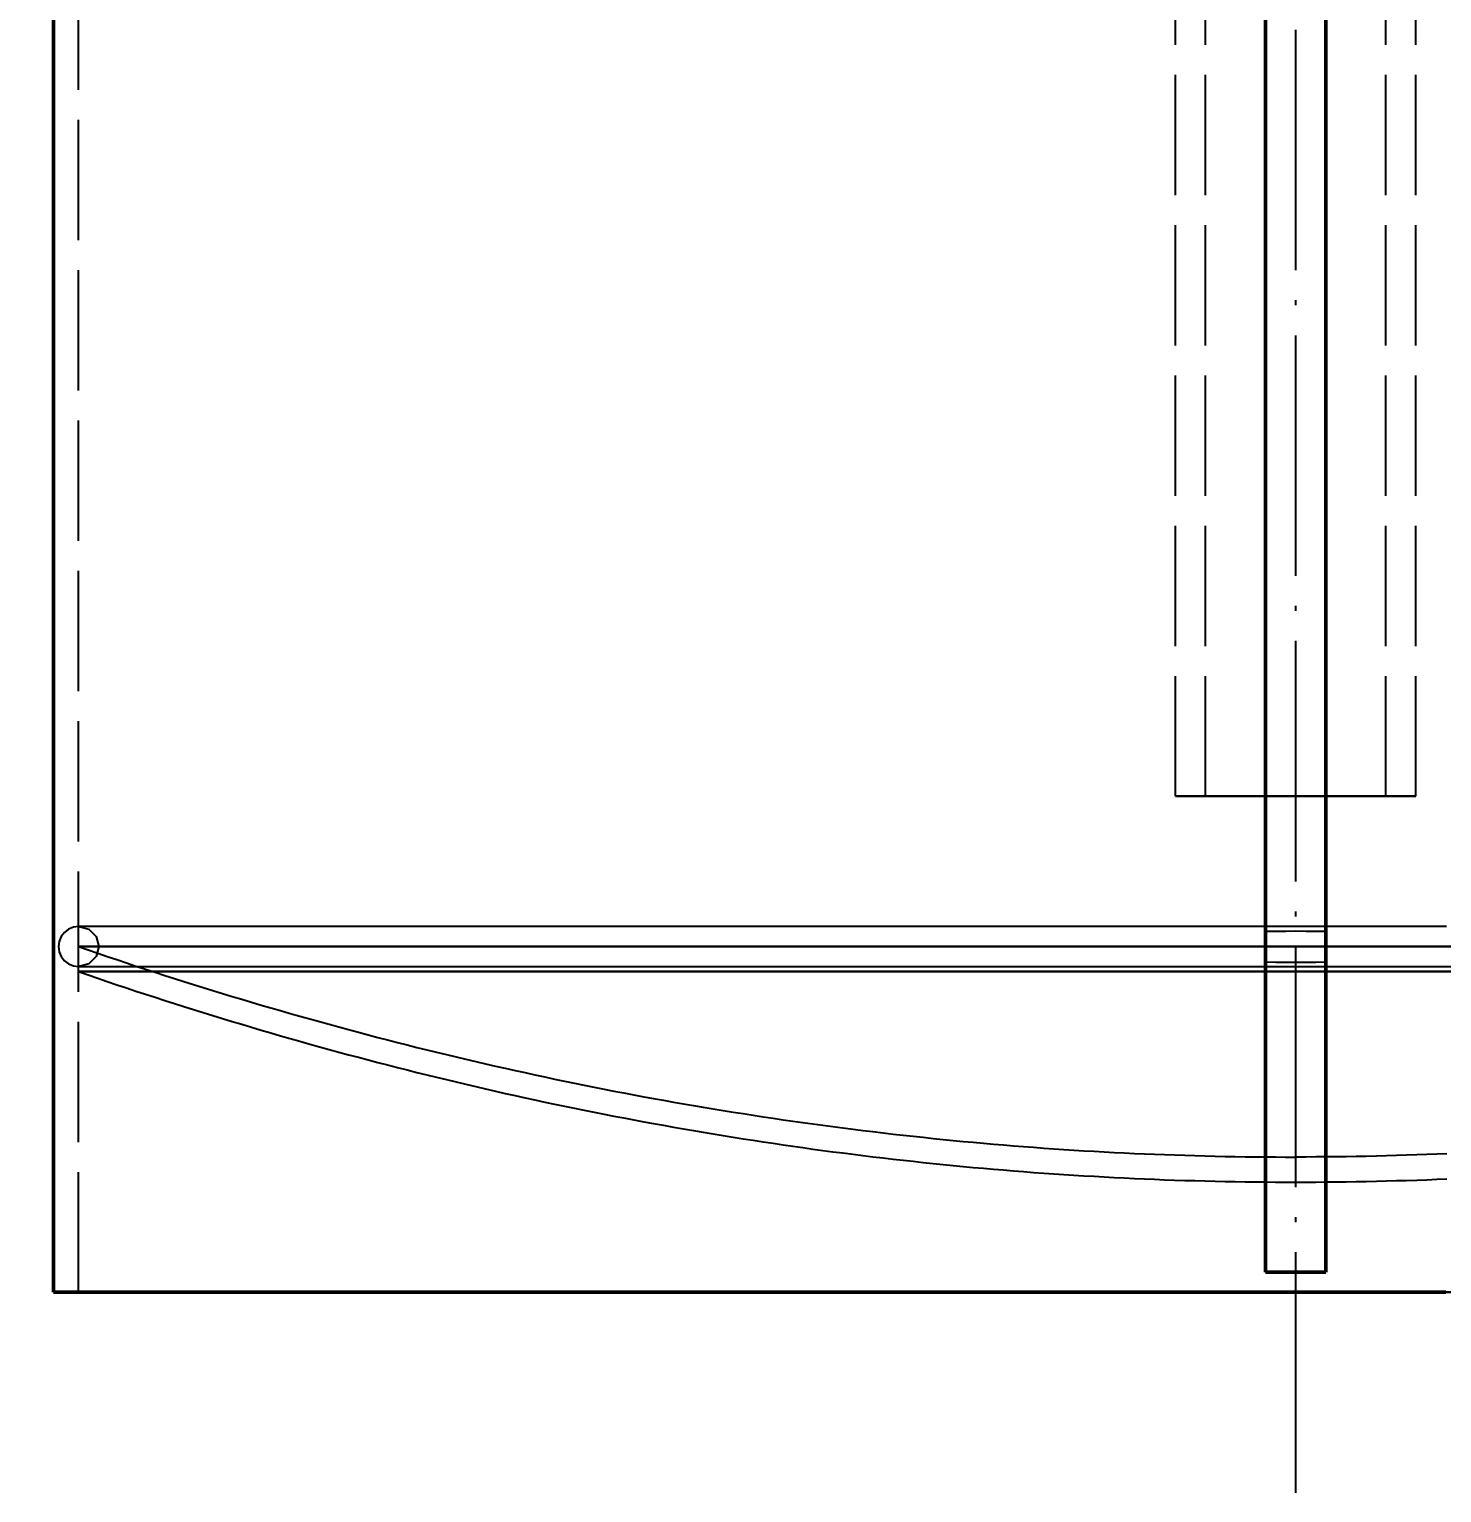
# Model space of a CAD drawing. Header units: millimetres. Extents: x 0 to 594, y 0 to 420.
# Drawn here: x 76.39 to 111.64, y 177.5 to 214.01 of the extents above; entities that cross this region are included whole.
import ezdxf

# ---------------------------------------------------------------- set-up
doc = ezdxf.new("R2010")
doc.units = ezdxf.units.MM
doc.linetypes.add('ISO02-TRAZOS', pattern=[3.75, 3, -0.75])
doc.linetypes.add('ISO04-TRAZO-PUNTO', pattern=[7.625, 6, -0.75, 0.125, -0.75])
for name, color, linetype, lineweight in [('01-VISIBLE', 7, 'CONTINUOUS', 50), ('02-OCULTA', 4, 'ISO02-TRAZOS', 25), ('03-EJE', 1, 'ISO04-TRAZO-PUNTO', 25), ('04-COTA', 3, 'CONTINUOUS', 25)]:
    doc.layers.add(name, color=color, linetype=linetype, lineweight=lineweight)
doc.styles.add('ISO3098', font='isocpeur.ttf')
doc.dimstyles.new('FLAMA-ISO', dxfattribs={"dimtxt": 3.5, "dimasz": 3, "dimexe": 2, "dimexo": 1, "dimgap": 1, "dimtad": 1, "dimdec": 1, "dimtxsty": 'ISO3098', "dimcen": 2.5, "dimclrd": 3, "dimclre": 3, "dimclrt": 3, "dimazin": 3, "dimtfac": 1, "dimtmove": 0, "dimatfit": 3, "dimlwd": 25, "dimlwe": 25})

msp = doc.modelspace()

# ---------------------------------------------------------------- linework, layer by layer
at = {"layer": '01-VISIBLE'}
for p, q in [((77, 182.501), (77, 231.101)), ((107.25, 183.001), (107.25, 231.101)), ((108.75, 183.001), (108.75, 231.101)), ((107.25, 183.001), (108.75, 183.001))]:
    msp.add_line(p, q, dxfattribs=at)
msp.add_lwpolyline([(77, 182.501), (77.25, 182.501), (77.5, 182.501), (77.75, 182.501), (78, 182.501), (78.25, 182.501), (78.5, 182.501), (78.75, 182.501), (79, 182.501), (79.25, 182.501), (79.5, 182.501), (79.75, 182.501), (80, 182.501), (80.25, 182.501), (80.5, 182.501), (80.75, 182.501), (81, 182.501), (81.25, 182.501), (81.5, 182.501), (81.75, 182.501), (82, 182.501), (82.25, 182.501), (82.5, 182.501), (82.75, 182.501), (83, 182.501), (83.25, 182.501), (83.5, 182.501), (83.75, 182.501), (84, 182.501), (84.25, 182.501), (84.5, 182.501), (84.75, 182.501), (85, 182.501), (85.25, 182.501), (85.5, 182.501), (85.75, 182.501), (86, 182.501), (86.25, 182.501), (86.5, 182.501), (86.75, 182.501), (87, 182.501), (87.25, 182.501), (87.5, 182.501), (87.75, 182.501), (88, 182.501), (88.25, 182.501), (88.5, 182.501), (88.75, 182.501), (89, 182.501), (89.25, 182.501), (89.5, 182.501), (89.75, 182.501), (90, 182.501), (90.25, 182.501), (90.5, 182.501), (90.75, 182.501), (91, 182.501), (91.25, 182.501), (91.5, 182.501), (91.75, 182.501), (92, 182.501), (92.25, 182.501), (92.5, 182.501), (92.75, 182.501), (93, 182.501), (93.25, 182.501), (93.5, 182.501), (93.75, 182.501), (94, 182.501), (94.25, 182.501), (94.5, 182.501), (94.75, 182.501), (95, 182.501), (95.25, 182.501), (95.5, 182.501), (95.75, 182.501), (96, 182.501), (96.25, 182.501), (96.5, 182.501), (96.75, 182.501), (97, 182.501), (97.25, 182.501), (97.5, 182.501), (97.75, 182.501), (98, 182.501), (98.25, 182.501), (98.5, 182.501), (98.75, 182.501), (99, 182.501), (99.25, 182.501), (99.5, 182.501), (99.75, 182.501), (100, 182.501), (100.25, 182.501), (100.5, 182.501), (100.75, 182.501), (101, 182.501), (101.25, 182.501), (101.5, 182.501), (101.75, 182.501), (102, 182.501), (102.25, 182.501), (102.5, 182.501), (102.75, 182.501), (103, 182.501), (103.25, 182.501), (103.5, 182.501), (103.75, 182.501), (104, 182.501), (104.25, 182.501), (104.5, 182.501), (104.75, 182.501), (105, 182.501), (105.25, 182.501), (105.5, 182.501), (105.75, 182.501), (106, 182.501), (106.25, 182.501), (106.5, 182.501), (106.75, 182.501), (107, 182.501), (107.25, 182.501), (107.5, 182.501), (107.75, 182.501), (108, 182.501), (108.25, 182.501), (108.5, 182.501), (108.75, 182.501), (109, 182.501), (109.25, 182.501), (109.5, 182.501), (109.75, 182.501), (110, 182.501), (110.25, 182.501), (110.5, 182.501), (110.75, 182.501), (111, 182.501), (111.25, 182.501), (111.5, 182.501), (111.75, 182.501)], dxfattribs=at)
at = {"layer": '02-OCULTA'}
for p, q in [((105, 194.876), (105, 333.251)), ((105.75, 194.876), (105.75, 333.251)), ((110.25, 194.876), (110.25, 333.251)), ((111, 194.876), (111, 333.251)), ((77.625, 182.501), (77.625, 313.304)), ((107.25, 191.508), (107.25, 312.804)), ((108.75, 191.508), (108.75, 312.804)), ((77.625, 190.501), (77.625, 191.126)), ((107.25, 183.001), (107.25, 190.743)), ((108.75, 183.001), (108.75, 190.743)), ((107.25, 183.001), (108.75, 183.001))]:
    msp.add_line(p, q, dxfattribs=at)
for points in [[(111, 194.876), (110.75, 194.876), (110.5, 194.876), (110.25, 194.876), (110, 194.876), (109.75, 194.876), (109.5, 194.876), (109.25, 194.876), (109, 194.876), (108.75, 194.876), (108.5, 194.876), (108.25, 194.876), (108, 194.876), (107.75, 194.876), (107.5, 194.876), (107.25, 194.876), (107, 194.876), (106.75, 194.876), (106.5, 194.876), (106.25, 194.876), (106, 194.876), (105.75, 194.876), (105.5, 194.876), (105.25, 194.876), (105, 194.876)], [(105, 194.876), (105.25, 194.876), (105.5, 194.876), (105.75, 194.876), (106, 194.876), (106.25, 194.876), (106.5, 194.876), (106.75, 194.876), (107, 194.876), (107.25, 194.876), (107.5, 194.876), (107.75, 194.876), (108, 194.876), (108.25, 194.876), (108.5, 194.876), (108.75, 194.876), (109, 194.876), (109.25, 194.876), (109.5, 194.876), (109.75, 194.876), (110, 194.876), (110.25, 194.876), (110.5, 194.876), (110.75, 194.876), (111, 194.876)], [(110.25, 194.876), (110, 194.876), (109.75, 194.876), (109.5, 194.876), (109.25, 194.876), (109, 194.876), (108.75, 194.876), (108.5, 194.876), (108.25, 194.876), (108, 194.876), (107.75, 194.876), (107.5, 194.876), (107.25, 194.876), (107, 194.876), (106.75, 194.876), (106.5, 194.876), (106.25, 194.876), (106, 194.876), (105.75, 194.876)], [(105.75, 194.876), (106, 194.876), (106.25, 194.876), (106.5, 194.876), (106.75, 194.876), (107, 194.876), (107.25, 194.876), (107.5, 194.876), (107.75, 194.876), (108, 194.876), (108.25, 194.876), (108.5, 194.876), (108.75, 194.876), (109, 194.876), (109.25, 194.876), (109.5, 194.876), (109.75, 194.876), (110, 194.876), (110.25, 194.876)], [(77.625, 191.626), (77.496, 191.608), (77.375, 191.559), (77.271, 191.479), (77.192, 191.376), (77.142, 191.255), (77.125, 191.126)], [(111.765, 191.626), (111.514, 191.626), (111.263, 191.626), (111.012, 191.626), (110.761, 191.626), (110.51, 191.626), (110.259, 191.626), (110.008, 191.626), (109.757, 191.626), (109.506, 191.626), (109.255, 191.626), (109.004, 191.626), (108.753, 191.626), (108.502, 191.626), (108.251, 191.626), (108, 191.626), (107.749, 191.626), (107.498, 191.626), (107.247, 191.626), (106.996, 191.626), (106.745, 191.626), (106.494, 191.626), (106.243, 191.626), (105.992, 191.626), (105.741, 191.626), (105.49, 191.626), (105.239, 191.626), (104.988, 191.626), (104.737, 191.626), (104.486, 191.626), (104.235, 191.626), (103.983, 191.626), (103.732, 191.626), (103.481, 191.626), (103.23, 191.626), (102.979, 191.626), (102.728, 191.626), (102.477, 191.626), (102.226, 191.626), (101.975, 191.626), (101.724, 191.626), (101.473, 191.626), (101.222, 191.626), (100.971, 191.626), (100.72, 191.626), (100.469, 191.626), (100.218, 191.626), (99.967, 191.626), (99.716, 191.626), (99.465, 191.626), (99.214, 191.626), (98.963, 191.626), (98.712, 191.626), (98.461, 191.626), (98.21, 191.626), (97.959, 191.626), (97.708, 191.626), (97.457, 191.626), (97.206, 191.626), (96.955, 191.626), (96.704, 191.626), (96.452, 191.626), (96.201, 191.626), (95.95, 191.626), (95.699, 191.626), (95.448, 191.626), (95.197, 191.626), (94.946, 191.626), (94.695, 191.626), (94.444, 191.626), (94.193, 191.626), (93.942, 191.626), (93.691, 191.626), (93.44, 191.626), (93.189, 191.626), (92.938, 191.626), (92.687, 191.626), (92.436, 191.626), (92.185, 191.626), (91.934, 191.626), (91.683, 191.626), (91.432, 191.626), (91.181, 191.626), (90.93, 191.626), (90.679, 191.626), (90.428, 191.626), (90.177, 191.626), (89.926, 191.626), (89.675, 191.626), (89.424, 191.626), (89.173, 191.626), (88.921, 191.626), (88.67, 191.626), (88.419, 191.626), (88.168, 191.626), (87.917, 191.626), (87.666, 191.626), (87.415, 191.626), (87.164, 191.626), (86.913, 191.626), (86.662, 191.626), (86.411, 191.626), (86.16, 191.626), (85.909, 191.626), (85.658, 191.626), (85.407, 191.626), (85.156, 191.626), (84.905, 191.626), (84.654, 191.626), (84.403, 191.626), (84.152, 191.626), (83.901, 191.626), (83.65, 191.626), (83.399, 191.626), (83.148, 191.626), (82.897, 191.626), (82.646, 191.626), (82.395, 191.626), (82.144, 191.626), (81.893, 191.626), (81.642, 191.626), (81.39, 191.626), (81.139, 191.626), (80.888, 191.626), (80.637, 191.626), (80.386, 191.626), (80.135, 191.626), (79.884, 191.626), (79.633, 191.626), (79.382, 191.626), (79.131, 191.626), (78.88, 191.626), (78.629, 191.626), (78.378, 191.626), (78.127, 191.626), (77.876, 191.626), (77.625, 191.626)], [(111.765, 191.626), (111.514, 191.626), (111.263, 191.626), (111.012, 191.626), (110.761, 191.626), (110.51, 191.626), (110.259, 191.626), (110.008, 191.626), (109.757, 191.626), (109.506, 191.626), (109.255, 191.626), (109.004, 191.626), (108.753, 191.626), (108.502, 191.626), (108.251, 191.626), (108, 191.626), (107.749, 191.626), (107.498, 191.626), (107.247, 191.626), (106.996, 191.626), (106.745, 191.626), (106.494, 191.626), (106.243, 191.626), (105.992, 191.626), (105.741, 191.626), (105.49, 191.626), (105.239, 191.626), (104.988, 191.626), (104.737, 191.626), (104.486, 191.626), (104.235, 191.626), (103.983, 191.626), (103.732, 191.626), (103.481, 191.626), (103.23, 191.626), (102.979, 191.626), (102.728, 191.626), (102.477, 191.626), (102.226, 191.626), (101.975, 191.626), (101.724, 191.626), (101.473, 191.626), (101.222, 191.626), (100.971, 191.626), (100.72, 191.626), (100.469, 191.626), (100.218, 191.626), (99.967, 191.626), (99.716, 191.626), (99.465, 191.626), (99.214, 191.626), (98.963, 191.626), (98.712, 191.626), (98.461, 191.626), (98.21, 191.626), (97.959, 191.626), (97.708, 191.626), (97.457, 191.626), (97.206, 191.626), (96.955, 191.626), (96.704, 191.626), (96.452, 191.626), (96.201, 191.626), (95.95, 191.626), (95.699, 191.626), (95.448, 191.626), (95.197, 191.626), (94.946, 191.626), (94.695, 191.626), (94.444, 191.626), (94.193, 191.626), (93.942, 191.626), (93.691, 191.626), (93.44, 191.626), (93.189, 191.626), (92.938, 191.626), (92.687, 191.626), (92.436, 191.626), (92.185, 191.626), (91.934, 191.626), (91.683, 191.626), (91.432, 191.626), (91.181, 191.626), (90.93, 191.626), (90.679, 191.626), (90.428, 191.626), (90.177, 191.626), (89.926, 191.626), (89.675, 191.626), (89.424, 191.626), (89.173, 191.626), (88.921, 191.626), (88.67, 191.626), (88.419, 191.626), (88.168, 191.626), (87.917, 191.626), (87.666, 191.626), (87.415, 191.626), (87.164, 191.626), (86.913, 191.626), (86.662, 191.626), (86.411, 191.626), (86.16, 191.626), (85.909, 191.626), (85.658, 191.626), (85.407, 191.626), (85.156, 191.626), (84.905, 191.626), (84.654, 191.626), (84.403, 191.626), (84.152, 191.626), (83.901, 191.626), (83.65, 191.626), (83.399, 191.626), (83.148, 191.626), (82.897, 191.626), (82.646, 191.626), (82.395, 191.626), (82.144, 191.626), (81.893, 191.626), (81.642, 191.626), (81.39, 191.626), (81.139, 191.626), (80.888, 191.626), (80.637, 191.626), (80.386, 191.626), (80.135, 191.626), (79.884, 191.626), (79.633, 191.626), (79.382, 191.626), (79.131, 191.626), (78.88, 191.626), (78.629, 191.626), (78.378, 191.626), (78.127, 191.626), (77.876, 191.626), (77.625, 191.626)], [(77.625, 191.626), (77.875, 191.559), (78.058, 191.376), (78.125, 191.126), (78.058, 190.876), (77.875, 190.693), (77.625, 190.626)], [(107.25, 191.508), (107.5, 191.513), (107.75, 191.515), (108, 191.516), (108.25, 191.515), (108.5, 191.513), (108.75, 191.508)], [(107.25, 191.126), (107.25, 191.189), (107.25, 191.253), (107.25, 191.317), (107.25, 191.381), (107.25, 191.445), (107.25, 191.508)], [(108.75, 191.126), (108.75, 191.189), (108.75, 191.253), (108.75, 191.317), (108.75, 191.381), (108.75, 191.445), (108.75, 191.508)], [(77.125, 191.126), (77.142, 190.996), (77.192, 190.876), (77.271, 190.772), (77.375, 190.693), (77.496, 190.643), (77.625, 190.626)], [(111.875, 191.126), (111.625, 191.126), (111.375, 191.126), (111.125, 191.126), (110.875, 191.126), (110.625, 191.126), (110.375, 191.126), (110.125, 191.126), (109.875, 191.126), (109.625, 191.126), (109.375, 191.126), (109.125, 191.126), (108.875, 191.126), (108.625, 191.126), (108.375, 191.126), (108.125, 191.126), (107.875, 191.126), (107.625, 191.126), (107.375, 191.126), (107.125, 191.126), (106.875, 191.126), (106.625, 191.126), (106.375, 191.126), (106.125, 191.126), (105.875, 191.126), (105.625, 191.126), (105.375, 191.126), (105.125, 191.126), (104.875, 191.126), (104.625, 191.126), (104.375, 191.126), (104.125, 191.126), (103.875, 191.126), (103.625, 191.126), (103.375, 191.126), (103.125, 191.126), (102.875, 191.126), (102.625, 191.126), (102.375, 191.126), (102.125, 191.126), (101.875, 191.126), (101.625, 191.126), (101.375, 191.126), (101.125, 191.126), (100.875, 191.126), (100.625, 191.126), (100.375, 191.126), (100.125, 191.126), (99.875, 191.126), (99.625, 191.126), (99.375, 191.126), (99.125, 191.126), (98.875, 191.126), (98.625, 191.126), (98.375, 191.126), (98.125, 191.126), (97.875, 191.126), (97.625, 191.126), (97.375, 191.126), (97.125, 191.126), (96.875, 191.126), (96.625, 191.126), (96.375, 191.126), (96.125, 191.126), (95.875, 191.126), (95.625, 191.126), (95.375, 191.126), (95.125, 191.126), (94.875, 191.126), (94.625, 191.126), (94.375, 191.126), (94.125, 191.126), (93.875, 191.126), (93.625, 191.126), (93.375, 191.126), (93.125, 191.126), (92.875, 191.126), (92.625, 191.126), (92.375, 191.126), (92.125, 191.126), (91.875, 191.126), (91.625, 191.126), (91.375, 191.126), (91.125, 191.126), (90.875, 191.126), (90.625, 191.126), (90.375, 191.126), (90.125, 191.126), (89.875, 191.126), (89.625, 191.126), (89.375, 191.126), (89.125, 191.126), (88.875, 191.126), (88.625, 191.126), (88.375, 191.126), (88.125, 191.126), (87.875, 191.126), (87.625, 191.126), (87.375, 191.126), (87.125, 191.126), (86.875, 191.126), (86.625, 191.126), (86.375, 191.126), (86.125, 191.126), (85.875, 191.126), (85.625, 191.126), (85.375, 191.126), (85.125, 191.126), (84.875, 191.126), (84.625, 191.126), (84.375, 191.126), (84.125, 191.126), (83.875, 191.126), (83.625, 191.126), (83.375, 191.126), (83.125, 191.126), (82.875, 191.126), (82.625, 191.126), (82.375, 191.126), (82.125, 191.126), (81.875, 191.126), (81.625, 191.126), (81.375, 191.126), (81.125, 191.126), (80.875, 191.126), (80.625, 191.126), (80.375, 191.126), (80.125, 191.126), (79.875, 191.126), (79.625, 191.126), (79.375, 191.126), (79.125, 191.126), (78.875, 191.126), (78.625, 191.126), (78.375, 191.126), (78.125, 191.126), (77.875, 191.126), (77.625, 191.126)], [(77.625, 191.126), (77.875, 191.126), (78.125, 191.126), (78.375, 191.126), (78.625, 191.126), (78.875, 191.126), (79.125, 191.126), (79.375, 191.126), (79.625, 191.126), (79.875, 191.126), (80.125, 191.126), (80.375, 191.126), (80.625, 191.126), (80.875, 191.126), (81.125, 191.126), (81.375, 191.126), (81.625, 191.126), (81.875, 191.126), (82.125, 191.126), (82.375, 191.126), (82.625, 191.126), (82.875, 191.126), (83.125, 191.126), (83.375, 191.126), (83.625, 191.126), (83.875, 191.126), (84.125, 191.126), (84.375, 191.126), (84.625, 191.126), (84.875, 191.126), (85.125, 191.126), (85.375, 191.126), (85.625, 191.126), (85.875, 191.126), (86.125, 191.126), (86.375, 191.126), (86.625, 191.126), (86.875, 191.126), (87.125, 191.126), (87.375, 191.126), (87.625, 191.126), (87.875, 191.126), (88.125, 191.126), (88.375, 191.126), (88.625, 191.126), (88.875, 191.126), (89.125, 191.126), (89.375, 191.126), (89.625, 191.126), (89.875, 191.126), (90.125, 191.126), (90.375, 191.126), (90.625, 191.126), (90.875, 191.126), (91.125, 191.126), (91.375, 191.126), (91.625, 191.126), (91.875, 191.126), (92.125, 191.126), (92.375, 191.126), (92.625, 191.126), (92.875, 191.126), (93.125, 191.126), (93.375, 191.126), (93.625, 191.126), (93.875, 191.126), (94.125, 191.126), (94.375, 191.126), (94.625, 191.126), (94.875, 191.126), (95.125, 191.126), (95.375, 191.126), (95.625, 191.126), (95.875, 191.126), (96.125, 191.126), (96.375, 191.126), (96.625, 191.126), (96.875, 191.126), (97.125, 191.126), (97.375, 191.126), (97.625, 191.126), (97.875, 191.126), (98.125, 191.126), (98.375, 191.126), (98.625, 191.126), (98.875, 191.126), (99.125, 191.126), (99.375, 191.126), (99.625, 191.126), (99.875, 191.126), (100.125, 191.126), (100.375, 191.126), (100.625, 191.126), (100.875, 191.126), (101.125, 191.126), (101.375, 191.126), (101.625, 191.126), (101.875, 191.126), (102.125, 191.126), (102.375, 191.126), (102.625, 191.126), (102.875, 191.126), (103.125, 191.126), (103.375, 191.126), (103.625, 191.126), (103.875, 191.126), (104.125, 191.126), (104.375, 191.126), (104.625, 191.126), (104.875, 191.126), (105.125, 191.126), (105.375, 191.126), (105.625, 191.126), (105.875, 191.126), (106.125, 191.126), (106.375, 191.126), (106.625, 191.126), (106.875, 191.126), (107.125, 191.126), (107.375, 191.126), (107.625, 191.126), (107.875, 191.126), (108.125, 191.126), (108.375, 191.126), (108.625, 191.126), (108.875, 191.126), (109.125, 191.126), (109.375, 191.126), (109.625, 191.126), (109.875, 191.126), (110.125, 191.126), (110.375, 191.126), (110.625, 191.126), (110.875, 191.126), (111.125, 191.126), (111.375, 191.126), (111.625, 191.126), (111.875, 191.126)], [(77.625, 191.126), (77.863, 191.044), (78.101, 190.962), (78.34, 190.881), (78.578, 190.801), (78.817, 190.721), (79.056, 190.642), (79.296, 190.564), (79.535, 190.486), (79.775, 190.409), (80.014, 190.332), (80.254, 190.256), (80.495, 190.18), (80.735, 190.105), (80.976, 190.031), (81.216, 189.957), (81.457, 189.884), (81.698, 189.812), (81.94, 189.74), (82.181, 189.669), (82.423, 189.598), (82.665, 189.528), (82.907, 189.458), (83.149, 189.39), (83.391, 189.321), (83.634, 189.254), (83.877, 189.187), (84.119, 189.121), (84.363, 189.055), (84.606, 188.99), (84.849, 188.925), (85.093, 188.861), (85.336, 188.798), (85.58, 188.736), (85.824, 188.674), (86.069, 188.612), (86.313, 188.552), (86.557, 188.492), (86.802, 188.432), (87.047, 188.374), (87.292, 188.316), (87.537, 188.258), (87.782, 188.201), (88.028, 188.145), (88.273, 188.09), (88.519, 188.035), (88.765, 187.981), (89.011, 187.927), (89.257, 187.874), (89.504, 187.822), (89.75, 187.771), (89.997, 187.72), (90.243, 187.67), (90.49, 187.62), (90.737, 187.571), (90.984, 187.523), (91.232, 187.475), (91.479, 187.429), (91.727, 187.382), (91.974, 187.337), (92.222, 187.292), (92.47, 187.248), (92.718, 187.204), (92.966, 187.162), (93.214, 187.119), (93.463, 187.078), (93.711, 187.037), (93.96, 186.997), (94.208, 186.958), (94.457, 186.919), (94.706, 186.881), (94.955, 186.844), (95.204, 186.807), (95.453, 186.771), (95.703, 186.736), (95.952, 186.701), (96.201, 186.668), (96.451, 186.634), (96.701, 186.602), (96.951, 186.57), (97.2, 186.539), (97.45, 186.509), (97.7, 186.479), (97.95, 186.45), (98.201, 186.422), (98.451, 186.394), (98.701, 186.368), (98.952, 186.341), (99.202, 186.316), (99.453, 186.291), (99.703, 186.267), (99.954, 186.244), (100.205, 186.221), (100.456, 186.199), (100.707, 186.178), (100.958, 186.158), (101.209, 186.138), (101.46, 186.119), (101.711, 186.101), (101.962, 186.083), (102.213, 186.066), (102.464, 186.05), (102.716, 186.034), (102.967, 186.02), (103.218, 186.006), (103.47, 185.992), (103.721, 185.98), (103.973, 185.968), (104.224, 185.957), (104.476, 185.946), (104.728, 185.936), (104.979, 185.927), (105.231, 185.919), (105.482, 185.912), (105.734, 185.905), (105.986, 185.899), (106.238, 185.893), (106.489, 185.888), (106.741, 185.885), (106.993, 185.881), (107.245, 185.879), (107.496, 185.877), (107.748, 185.876), (108, 185.876)], [(107.25, 190.743), (107.25, 190.807), (107.25, 190.87), (107.25, 190.934), (107.25, 190.998), (107.25, 191.062), (107.25, 191.126)], [(108.75, 190.743), (108.75, 190.807), (108.75, 190.87), (108.75, 190.934), (108.75, 190.998), (108.75, 191.062), (108.75, 191.126)], [(77.625, 190.626), (77.875, 190.626), (78.125, 190.626), (78.375, 190.626), (78.625, 190.626), (78.875, 190.626), (79.125, 190.626), (79.375, 190.626), (79.625, 190.626), (79.875, 190.626), (80.125, 190.626), (80.375, 190.626), (80.625, 190.626), (80.875, 190.626), (81.125, 190.626), (81.375, 190.626), (81.625, 190.626), (81.875, 190.626), (82.125, 190.626), (82.375, 190.626), (82.625, 190.626), (82.875, 190.626), (83.125, 190.626), (83.375, 190.626), (83.625, 190.626), (83.875, 190.626), (84.125, 190.626), (84.375, 190.626), (84.625, 190.626), (84.875, 190.626), (85.125, 190.626), (85.375, 190.626), (85.625, 190.626), (85.875, 190.626), (86.125, 190.626), (86.375, 190.626), (86.625, 190.626), (86.875, 190.626), (87.125, 190.626), (87.375, 190.626), (87.625, 190.626), (87.875, 190.626), (88.125, 190.626), (88.375, 190.626), (88.625, 190.626), (88.875, 190.626), (89.125, 190.626), (89.375, 190.626), (89.625, 190.626), (89.875, 190.626), (90.125, 190.626), (90.375, 190.626), (90.625, 190.626), (90.875, 190.626), (91.125, 190.626), (91.375, 190.626), (91.625, 190.626), (91.875, 190.626), (92.125, 190.626), (92.375, 190.626), (92.625, 190.626), (92.875, 190.626), (93.125, 190.626), (93.375, 190.626), (93.625, 190.626), (93.875, 190.626), (94.125, 190.626), (94.375, 190.626), (94.625, 190.626), (94.875, 190.626), (95.125, 190.626), (95.375, 190.626), (95.625, 190.626), (95.875, 190.626), (96.125, 190.626), (96.375, 190.626), (96.625, 190.626), (96.875, 190.626), (97.125, 190.626), (97.375, 190.626), (97.625, 190.626), (97.875, 190.626), (98.125, 190.626), (98.375, 190.626), (98.625, 190.626), (98.875, 190.626), (99.125, 190.626), (99.375, 190.626), (99.625, 190.626), (99.875, 190.626), (100.125, 190.626), (100.375, 190.626), (100.625, 190.626), (100.875, 190.626), (101.125, 190.626), (101.375, 190.626), (101.625, 190.626), (101.875, 190.626), (102.125, 190.626), (102.375, 190.626), (102.625, 190.626), (102.875, 190.626), (103.125, 190.626), (103.375, 190.626), (103.625, 190.626), (103.875, 190.626), (104.125, 190.626), (104.375, 190.626), (104.625, 190.626), (104.875, 190.626), (105.125, 190.626), (105.375, 190.626), (105.625, 190.626), (105.875, 190.626), (106.125, 190.626), (106.375, 190.626), (106.625, 190.626), (106.875, 190.626), (107.125, 190.626), (107.375, 190.626), (107.625, 190.626), (107.875, 190.626), (108.125, 190.626), (108.375, 190.626), (108.625, 190.626), (108.875, 190.626), (109.125, 190.626), (109.375, 190.626), (109.625, 190.626), (109.875, 190.626), (110.125, 190.626), (110.375, 190.626), (110.625, 190.626), (110.875, 190.626), (111.125, 190.626), (111.375, 190.626), (111.625, 190.626), (111.875, 190.626)], [(77.625, 190.626), (77.875, 190.626), (78.125, 190.626), (78.375, 190.626), (78.625, 190.626), (78.875, 190.626), (79.125, 190.626), (79.375, 190.626), (79.625, 190.626), (79.875, 190.626), (80.125, 190.626), (80.375, 190.626), (80.625, 190.626), (80.875, 190.626), (81.125, 190.626), (81.375, 190.626), (81.625, 190.626), (81.875, 190.626), (82.125, 190.626), (82.375, 190.626), (82.625, 190.626), (82.875, 190.626), (83.125, 190.626), (83.375, 190.626), (83.625, 190.626), (83.875, 190.626), (84.125, 190.626), (84.375, 190.626), (84.625, 190.626), (84.875, 190.626), (85.125, 190.626), (85.375, 190.626), (85.625, 190.626), (85.875, 190.626), (86.125, 190.626), (86.375, 190.626), (86.625, 190.626), (86.875, 190.626), (87.125, 190.626), (87.375, 190.626), (87.625, 190.626), (87.875, 190.626), (88.125, 190.626), (88.375, 190.626), (88.625, 190.626), (88.875, 190.626), (89.125, 190.626), (89.375, 190.626), (89.625, 190.626), (89.875, 190.626), (90.125, 190.626), (90.375, 190.626), (90.625, 190.626), (90.875, 190.626), (91.125, 190.626), (91.375, 190.626), (91.625, 190.626), (91.875, 190.626), (92.125, 190.626), (92.375, 190.626), (92.625, 190.626), (92.875, 190.626), (93.125, 190.626), (93.375, 190.626), (93.625, 190.626), (93.875, 190.626), (94.125, 190.626), (94.375, 190.626), (94.625, 190.626), (94.875, 190.626), (95.125, 190.626), (95.375, 190.626), (95.625, 190.626), (95.875, 190.626), (96.125, 190.626), (96.375, 190.626), (96.625, 190.626), (96.875, 190.626), (97.125, 190.626), (97.375, 190.626), (97.625, 190.626), (97.875, 190.626), (98.125, 190.626), (98.375, 190.626), (98.625, 190.626), (98.875, 190.626), (99.125, 190.626), (99.375, 190.626), (99.625, 190.626), (99.875, 190.626), (100.125, 190.626), (100.375, 190.626), (100.625, 190.626), (100.875, 190.626), (101.125, 190.626), (101.375, 190.626), (101.625, 190.626), (101.875, 190.626), (102.125, 190.626), (102.375, 190.626), (102.625, 190.626), (102.875, 190.626), (103.125, 190.626), (103.375, 190.626), (103.625, 190.626), (103.875, 190.626), (104.125, 190.626), (104.375, 190.626), (104.625, 190.626), (104.875, 190.626), (105.125, 190.626), (105.375, 190.626), (105.625, 190.626), (105.875, 190.626), (106.125, 190.626), (106.375, 190.626), (106.625, 190.626), (106.875, 190.626), (107.125, 190.626), (107.375, 190.626), (107.625, 190.626), (107.875, 190.626), (108.125, 190.626), (108.375, 190.626), (108.625, 190.626), (108.875, 190.626), (109.125, 190.626), (109.375, 190.626), (109.625, 190.626), (109.875, 190.626), (110.125, 190.626), (110.375, 190.626), (110.625, 190.626), (110.875, 190.626), (111.125, 190.626), (111.375, 190.626), (111.625, 190.626), (111.875, 190.626)], [(107.25, 190.743), (107.5, 190.739), (107.75, 190.736), (108, 190.735), (108.25, 190.736), (108.5, 190.739), (108.75, 190.743)], [(111.875, 190.501), (111.625, 190.501), (111.375, 190.501), (111.125, 190.501), (110.875, 190.501), (110.625, 190.501), (110.375, 190.501), (110.125, 190.501), (109.875, 190.501), (109.625, 190.501), (109.375, 190.501), (109.125, 190.501), (108.875, 190.501), (108.625, 190.501), (108.375, 190.501), (108.125, 190.501), (107.875, 190.501), (107.625, 190.501), (107.375, 190.501), (107.125, 190.501), (106.875, 190.501), (106.625, 190.501), (106.375, 190.501), (106.125, 190.501), (105.875, 190.501), (105.625, 190.501), (105.375, 190.501), (105.125, 190.501), (104.875, 190.501), (104.625, 190.501), (104.375, 190.501), (104.125, 190.501), (103.875, 190.501), (103.625, 190.501), (103.375, 190.501), (103.125, 190.501), (102.875, 190.501), (102.625, 190.501), (102.375, 190.501), (102.125, 190.501), (101.875, 190.501), (101.625, 190.501), (101.375, 190.501), (101.125, 190.501), (100.875, 190.501), (100.625, 190.501), (100.375, 190.501), (100.125, 190.501), (99.875, 190.501), (99.625, 190.501), (99.375, 190.501), (99.125, 190.501), (98.875, 190.501), (98.625, 190.501), (98.375, 190.501), (98.125, 190.501), (97.875, 190.501), (97.625, 190.501), (97.375, 190.501), (97.125, 190.501), (96.875, 190.501), (96.625, 190.501), (96.375, 190.501), (96.125, 190.501), (95.875, 190.501), (95.625, 190.501), (95.375, 190.501), (95.125, 190.501), (94.875, 190.501), (94.625, 190.501), (94.375, 190.501), (94.125, 190.501), (93.875, 190.501), (93.625, 190.501), (93.375, 190.501), (93.125, 190.501), (92.875, 190.501), (92.625, 190.501), (92.375, 190.501), (92.125, 190.501), (91.875, 190.501), (91.625, 190.501), (91.375, 190.501), (91.125, 190.501), (90.875, 190.501), (90.625, 190.501), (90.375, 190.501), (90.125, 190.501), (89.875, 190.501), (89.625, 190.501), (89.375, 190.501), (89.125, 190.501), (88.875, 190.501), (88.625, 190.501), (88.375, 190.501), (88.125, 190.501), (87.875, 190.501), (87.625, 190.501), (87.375, 190.501), (87.125, 190.501), (86.875, 190.501), (86.625, 190.501), (86.375, 190.501), (86.125, 190.501), (85.875, 190.501), (85.625, 190.501), (85.375, 190.501), (85.125, 190.501), (84.875, 190.501), (84.625, 190.501), (84.375, 190.501), (84.125, 190.501), (83.875, 190.501), (83.625, 190.501), (83.375, 190.501), (83.125, 190.501), (82.875, 190.501), (82.625, 190.501), (82.375, 190.501), (82.125, 190.501), (81.875, 190.501), (81.625, 190.501), (81.375, 190.501), (81.125, 190.501), (80.875, 190.501), (80.625, 190.501), (80.375, 190.501), (80.125, 190.501), (79.875, 190.501), (79.625, 190.501), (79.375, 190.501), (79.125, 190.501), (78.875, 190.501), (78.625, 190.501), (78.375, 190.501), (78.125, 190.501), (77.875, 190.501), (77.625, 190.501)], [(77.625, 190.501), (77.875, 190.501), (78.125, 190.501), (78.375, 190.501), (78.625, 190.501), (78.875, 190.501), (79.125, 190.501), (79.375, 190.501), (79.625, 190.501), (79.875, 190.501), (80.125, 190.501), (80.375, 190.501), (80.625, 190.501), (80.875, 190.501), (81.125, 190.501), (81.375, 190.501), (81.625, 190.501), (81.875, 190.501), (82.125, 190.501), (82.375, 190.501), (82.625, 190.501), (82.875, 190.501), (83.125, 190.501), (83.375, 190.501), (83.625, 190.501), (83.875, 190.501), (84.125, 190.501), (84.375, 190.501), (84.625, 190.501), (84.875, 190.501), (85.125, 190.501), (85.375, 190.501), (85.625, 190.501), (85.875, 190.501), (86.125, 190.501), (86.375, 190.501), (86.625, 190.501), (86.875, 190.501), (87.125, 190.501), (87.375, 190.501), (87.625, 190.501), (87.875, 190.501), (88.125, 190.501), (88.375, 190.501), (88.625, 190.501), (88.875, 190.501), (89.125, 190.501), (89.375, 190.501), (89.625, 190.501), (89.875, 190.501), (90.125, 190.501), (90.375, 190.501), (90.625, 190.501), (90.875, 190.501), (91.125, 190.501), (91.375, 190.501), (91.625, 190.501), (91.875, 190.501), (92.125, 190.501), (92.375, 190.501), (92.625, 190.501), (92.875, 190.501), (93.125, 190.501), (93.375, 190.501), (93.625, 190.501), (93.875, 190.501), (94.125, 190.501), (94.375, 190.501), (94.625, 190.501), (94.875, 190.501), (95.125, 190.501), (95.375, 190.501), (95.625, 190.501), (95.875, 190.501), (96.125, 190.501), (96.375, 190.501), (96.625, 190.501), (96.875, 190.501), (97.125, 190.501), (97.375, 190.501), (97.625, 190.501), (97.875, 190.501), (98.125, 190.501), (98.375, 190.501), (98.625, 190.501), (98.875, 190.501), (99.125, 190.501), (99.375, 190.501), (99.625, 190.501), (99.875, 190.501), (100.125, 190.501), (100.375, 190.501), (100.625, 190.501), (100.875, 190.501), (101.125, 190.501), (101.375, 190.501), (101.625, 190.501), (101.875, 190.501), (102.125, 190.501), (102.375, 190.501), (102.625, 190.501), (102.875, 190.501), (103.125, 190.501), (103.375, 190.501), (103.625, 190.501), (103.875, 190.501), (104.125, 190.501), (104.375, 190.501), (104.625, 190.501), (104.875, 190.501), (105.125, 190.501), (105.375, 190.501), (105.625, 190.501), (105.875, 190.501), (106.125, 190.501), (106.375, 190.501), (106.625, 190.501), (106.875, 190.501), (107.125, 190.501), (107.375, 190.501), (107.625, 190.501), (107.875, 190.501), (108.125, 190.501), (108.375, 190.501), (108.625, 190.501), (108.875, 190.501), (109.125, 190.501), (109.375, 190.501), (109.625, 190.501), (109.875, 190.501), (110.125, 190.501), (110.375, 190.501), (110.625, 190.501), (110.875, 190.501), (111.125, 190.501), (111.375, 190.501), (111.625, 190.501), (111.875, 190.501)], [(77.625, 190.501), (77.863, 190.419), (78.101, 190.337), (78.34, 190.256), (78.578, 190.176), (78.817, 190.096), (79.056, 190.017), (79.296, 189.939), (79.535, 189.861), (79.775, 189.784), (80.014, 189.707), (80.254, 189.631), (80.495, 189.555), (80.735, 189.48), (80.976, 189.406), (81.216, 189.332), (81.457, 189.259), (81.698, 189.187), (81.94, 189.115), (82.181, 189.044), (82.423, 188.973), (82.665, 188.903), (82.907, 188.833), (83.149, 188.765), (83.391, 188.696), (83.634, 188.629), (83.877, 188.562), (84.119, 188.496), (84.363, 188.43), (84.606, 188.365), (84.849, 188.3), (85.093, 188.236), (85.336, 188.173), (85.58, 188.111), (85.824, 188.049), (86.069, 187.987), (86.313, 187.927), (86.557, 187.867), (86.802, 187.807), (87.047, 187.749), (87.292, 187.691), (87.537, 187.633), (87.782, 187.576), (88.028, 187.52), (88.273, 187.465), (88.519, 187.41), (88.765, 187.356), (89.011, 187.302), (89.257, 187.249), (89.504, 187.197), (89.75, 187.146), (89.997, 187.095), (90.243, 187.045), (90.49, 186.995), (90.737, 186.946), (90.984, 186.898), (91.232, 186.85), (91.479, 186.804), (91.727, 186.757), (91.974, 186.712), (92.222, 186.667), (92.47, 186.623), (92.718, 186.579), (92.966, 186.537), (93.214, 186.494), (93.463, 186.453), (93.711, 186.412), (93.96, 186.372), (94.208, 186.333), (94.457, 186.294), (94.706, 186.256), (94.955, 186.219), (95.204, 186.182), (95.453, 186.146), (95.703, 186.111), (95.952, 186.076), (96.201, 186.043), (96.451, 186.009), (96.701, 185.977), (96.951, 185.945), (97.2, 185.914), (97.45, 185.884), (97.7, 185.854), (97.95, 185.825), (98.201, 185.797), (98.451, 185.769), (98.701, 185.743), (98.952, 185.716), (99.202, 185.691), (99.453, 185.666), (99.703, 185.642), (99.954, 185.619), (100.205, 185.596), (100.456, 185.574), (100.707, 185.553), (100.958, 185.533), (101.209, 185.513), (101.46, 185.494), (101.711, 185.476), (101.962, 185.458), (102.213, 185.441), (102.464, 185.425), (102.716, 185.409), (102.967, 185.395), (103.218, 185.381), (103.47, 185.367), (103.721, 185.355), (103.973, 185.343), (104.224, 185.332), (104.476, 185.321), (104.728, 185.311), (104.979, 185.302), (105.231, 185.294), (105.482, 185.287), (105.734, 185.28), (105.986, 185.274), (106.238, 185.268), (106.489, 185.263), (106.741, 185.26), (106.993, 185.256), (107.245, 185.254), (107.496, 185.252), (107.748, 185.251), (108, 185.251)], [(111.776, 185.957), (111.524, 185.946), (111.272, 185.936), (111.021, 185.927), (110.769, 185.919), (110.518, 185.912), (110.266, 185.905), (110.014, 185.899), (109.762, 185.893), (109.511, 185.888), (109.259, 185.885), (109.007, 185.881), (108.755, 185.879), (108.504, 185.877), (108.252, 185.876), (108, 185.876)], [(108, 185.251), (108.252, 185.251), (108.504, 185.252), (108.755, 185.254), (109.007, 185.256), (109.259, 185.26), (109.511, 185.263), (109.762, 185.268), (110.014, 185.274), (110.266, 185.28), (110.518, 185.287), (110.769, 185.294), (111.021, 185.302), (111.272, 185.311), (111.524, 185.321), (111.776, 185.332)], [(111.75, 182.501), (111.5, 182.501), (111.25, 182.501), (111, 182.501), (110.75, 182.501), (110.5, 182.501), (110.25, 182.501), (110, 182.501), (109.75, 182.501), (109.5, 182.501), (109.25, 182.501), (109, 182.501), (108.75, 182.501), (108.5, 182.501), (108.25, 182.501), (108, 182.501), (107.75, 182.501), (107.5, 182.501), (107.25, 182.501), (107, 182.501), (106.75, 182.501), (106.5, 182.501), (106.25, 182.501), (106, 182.501), (105.75, 182.501), (105.5, 182.501), (105.25, 182.501), (105, 182.501), (104.75, 182.501), (104.5, 182.501), (104.25, 182.501), (104, 182.501), (103.75, 182.501), (103.5, 182.501), (103.25, 182.501), (103, 182.501), (102.75, 182.501), (102.5, 182.501), (102.25, 182.501), (102, 182.501), (101.75, 182.501), (101.5, 182.501), (101.25, 182.501), (101, 182.501), (100.75, 182.501), (100.5, 182.501), (100.25, 182.501), (100, 182.501), (99.75, 182.501), (99.5, 182.501), (99.25, 182.501), (99, 182.501), (98.75, 182.501), (98.5, 182.501), (98.25, 182.501), (98, 182.501), (97.75, 182.501), (97.5, 182.501), (97.25, 182.501), (97, 182.501), (96.75, 182.501), (96.5, 182.501), (96.25, 182.501), (96, 182.501), (95.75, 182.501), (95.5, 182.501), (95.25, 182.501), (95, 182.501), (94.75, 182.501), (94.5, 182.501), (94.25, 182.501), (94, 182.501), (93.75, 182.501), (93.5, 182.501), (93.25, 182.501), (93, 182.501), (92.75, 182.501), (92.5, 182.501), (92.25, 182.501), (92, 182.501), (91.75, 182.501), (91.5, 182.501), (91.25, 182.501), (91, 182.501), (90.75, 182.501), (90.5, 182.501), (90.25, 182.501), (90, 182.501), (89.75, 182.501), (89.5, 182.501), (89.25, 182.501), (89, 182.501), (88.75, 182.501), (88.5, 182.501), (88.25, 182.501), (88, 182.501), (87.75, 182.501), (87.5, 182.501), (87.25, 182.501), (87, 182.501), (86.75, 182.501), (86.5, 182.501), (86.25, 182.501), (86, 182.501), (85.75, 182.501), (85.5, 182.501), (85.25, 182.501), (85, 182.501), (84.75, 182.501), (84.5, 182.501), (84.25, 182.501), (84, 182.501), (83.75, 182.501), (83.5, 182.501), (83.25, 182.501), (83, 182.501), (82.75, 182.501), (82.5, 182.501), (82.25, 182.501), (82, 182.501), (81.75, 182.501), (81.5, 182.501), (81.25, 182.501), (81, 182.501), (80.75, 182.501), (80.5, 182.501), (80.25, 182.501), (80, 182.501), (79.75, 182.501), (79.5, 182.501), (79.25, 182.501), (79, 182.501), (78.75, 182.501), (78.5, 182.501), (78.25, 182.501), (78, 182.501), (77.75, 182.501), (77.5, 182.501), (77.25, 182.501), (77, 182.501)], [(111.875, 182.501), (111.625, 182.501), (111.375, 182.501), (111.125, 182.501), (110.875, 182.501), (110.625, 182.501), (110.375, 182.501), (110.125, 182.501), (109.875, 182.501), (109.625, 182.501), (109.375, 182.501), (109.125, 182.501), (108.875, 182.501), (108.625, 182.501), (108.375, 182.501), (108.125, 182.501), (107.875, 182.501), (107.625, 182.501), (107.375, 182.501), (107.125, 182.501), (106.875, 182.501), (106.625, 182.501), (106.375, 182.501), (106.125, 182.501), (105.875, 182.501), (105.625, 182.501), (105.375, 182.501), (105.125, 182.501), (104.875, 182.501), (104.625, 182.501), (104.375, 182.501), (104.125, 182.501), (103.875, 182.501), (103.625, 182.501), (103.375, 182.501), (103.125, 182.501), (102.875, 182.501), (102.625, 182.501), (102.375, 182.501), (102.125, 182.501), (101.875, 182.501), (101.625, 182.501), (101.375, 182.501), (101.125, 182.501), (100.875, 182.501), (100.625, 182.501), (100.375, 182.501), (100.125, 182.501), (99.875, 182.501), (99.625, 182.501), (99.375, 182.501), (99.125, 182.501), (98.875, 182.501), (98.625, 182.501), (98.375, 182.501), (98.125, 182.501), (97.875, 182.501), (97.625, 182.501), (97.375, 182.501), (97.125, 182.501), (96.875, 182.501), (96.625, 182.501), (96.375, 182.501), (96.125, 182.501), (95.875, 182.501), (95.625, 182.501), (95.375, 182.501), (95.125, 182.501), (94.875, 182.501), (94.625, 182.501), (94.375, 182.501), (94.125, 182.501), (93.875, 182.501), (93.625, 182.501), (93.375, 182.501), (93.125, 182.501), (92.875, 182.501), (92.625, 182.501), (92.375, 182.501), (92.125, 182.501), (91.875, 182.501), (91.625, 182.501), (91.375, 182.501), (91.125, 182.501), (90.875, 182.501), (90.625, 182.501), (90.375, 182.501), (90.125, 182.501), (89.875, 182.501), (89.625, 182.501), (89.375, 182.501), (89.125, 182.501), (88.875, 182.501), (88.625, 182.501), (88.375, 182.501), (88.125, 182.501), (87.875, 182.501), (87.625, 182.501), (87.375, 182.501), (87.125, 182.501), (86.875, 182.501), (86.625, 182.501), (86.375, 182.501), (86.125, 182.501), (85.875, 182.501), (85.625, 182.501), (85.375, 182.501), (85.125, 182.501), (84.875, 182.501), (84.625, 182.501), (84.375, 182.501), (84.125, 182.501), (83.875, 182.501), (83.625, 182.501), (83.375, 182.501), (83.125, 182.501), (82.875, 182.501), (82.625, 182.501), (82.375, 182.501), (82.125, 182.501), (81.875, 182.501), (81.625, 182.501), (81.375, 182.501), (81.125, 182.501), (80.875, 182.501), (80.625, 182.501), (80.375, 182.501), (80.125, 182.501), (79.875, 182.501), (79.625, 182.501), (79.375, 182.501), (79.125, 182.501), (78.875, 182.501), (78.625, 182.501), (78.375, 182.501), (78.125, 182.501), (77.875, 182.501), (77.625, 182.501)], [(77.625, 182.501), (77.875, 182.501), (78.125, 182.501), (78.375, 182.501), (78.625, 182.501), (78.875, 182.501), (79.125, 182.501), (79.375, 182.501), (79.625, 182.501), (79.875, 182.501), (80.125, 182.501), (80.375, 182.501), (80.625, 182.501), (80.875, 182.501), (81.125, 182.501), (81.375, 182.501), (81.625, 182.501), (81.875, 182.501), (82.125, 182.501), (82.375, 182.501), (82.625, 182.501), (82.875, 182.501), (83.125, 182.501), (83.375, 182.501), (83.625, 182.501), (83.875, 182.501), (84.125, 182.501), (84.375, 182.501), (84.625, 182.501), (84.875, 182.501), (85.125, 182.501), (85.375, 182.501), (85.625, 182.501), (85.875, 182.501), (86.125, 182.501), (86.375, 182.501), (86.625, 182.501), (86.875, 182.501), (87.125, 182.501), (87.375, 182.501), (87.625, 182.501), (87.875, 182.501), (88.125, 182.501), (88.375, 182.501), (88.625, 182.501), (88.875, 182.501), (89.125, 182.501), (89.375, 182.501), (89.625, 182.501), (89.875, 182.501), (90.125, 182.501), (90.375, 182.501), (90.625, 182.501), (90.875, 182.501), (91.125, 182.501), (91.375, 182.501), (91.625, 182.501), (91.875, 182.501), (92.125, 182.501), (92.375, 182.501), (92.625, 182.501), (92.875, 182.501), (93.125, 182.501), (93.375, 182.501), (93.625, 182.501), (93.875, 182.501), (94.125, 182.501), (94.375, 182.501), (94.625, 182.501), (94.875, 182.501), (95.125, 182.501), (95.375, 182.501), (95.625, 182.501), (95.875, 182.501), (96.125, 182.501), (96.375, 182.501), (96.625, 182.501), (96.875, 182.501), (97.125, 182.501), (97.375, 182.501), (97.625, 182.501), (97.875, 182.501), (98.125, 182.501), (98.375, 182.501), (98.625, 182.501), (98.875, 182.501), (99.125, 182.501), (99.375, 182.501), (99.625, 182.501), (99.875, 182.501), (100.125, 182.501), (100.375, 182.501), (100.625, 182.501), (100.875, 182.501), (101.125, 182.501), (101.375, 182.501), (101.625, 182.501), (101.875, 182.501), (102.125, 182.501), (102.375, 182.501), (102.625, 182.501), (102.875, 182.501), (103.125, 182.501), (103.375, 182.501), (103.625, 182.501), (103.875, 182.501), (104.125, 182.501), (104.375, 182.501), (104.625, 182.501), (104.875, 182.501), (105.125, 182.501), (105.375, 182.501), (105.625, 182.501), (105.875, 182.501), (106.125, 182.501), (106.375, 182.501), (106.625, 182.501), (106.875, 182.501), (107.125, 182.501), (107.375, 182.501), (107.625, 182.501), (107.875, 182.501), (108.125, 182.501), (108.375, 182.501), (108.625, 182.501), (108.875, 182.501), (109.125, 182.501), (109.375, 182.501), (109.625, 182.501), (109.875, 182.501), (110.125, 182.501), (110.375, 182.501), (110.625, 182.501), (110.875, 182.501), (111.125, 182.501), (111.375, 182.501), (111.625, 182.501), (111.875, 182.501)]]:
    msp.add_lwpolyline(points, dxfattribs=at)
at = {"layer": '03-EJE'}
msp.add_line((108, 177.501), (108, 344.251), dxfattribs=at)

# ---------------------------------------------------------------- dimensions: what is measured, and where the dimension line sits
at = {"layer": '04-COTA'}
msp.add_linear_dim(base=(53, 182.501), p1=(77, 182.501), p2=(105, 339.251), angle=90, dimstyle='FLAMA-ISO', override={"dimlfac": 2}, dxfattribs=at).render()

doc.saveas('drawing.dxf')
